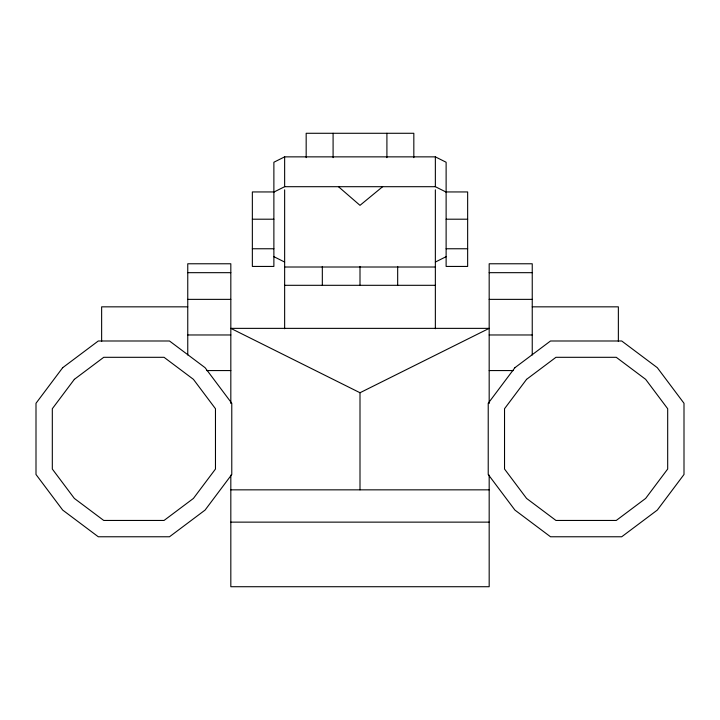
<?xml version="1.0" encoding="UTF-8"?>
<svg xmlns="http://www.w3.org/2000/svg" width="720" height="720" viewBox="0 0 720 720"><rect width="100%" height="100%" fill="white"/><g stroke="black" fill="none" stroke-linecap="round" stroke-linejoin="round"><path stroke-width="1.08" d="M382.644 186.696L360 205.344L338.472 186.696M446.121 191.943L467.649 191.943L467.649 266.436L446.121 266.436L446.121 162.243L435.357 156.861L284.643 156.861L273.879 162.243L273.879 266.436L252.351 266.436L252.351 191.943L273.879 191.943M273.879 192.078L284.643 186.696L435.357 186.696L446.121 192.078M435.357 262.053L446.121 256.671M360 392.742L489.177 328.365L230.823 328.365L360 392.742L360 489.843M252.351 219.204L273.879 219.204M446.121 219.204L467.649 219.204M252.351 248.76L273.879 248.76M446.121 248.76L467.649 248.76M284.643 267.012L435.357 267.012M187.758 272.673L230.823 272.673M489.177 272.673L532.242 272.673M284.643 285.309L435.357 285.309M187.758 299.367L230.823 299.367M489.177 299.367L532.242 299.367M187.758 306.837L101.637 306.837L101.637 341.505M532.242 306.837L618.363 306.837L618.363 341.505M187.758 334.971L230.823 334.971M489.177 334.971L532.242 334.971M206.532 370.566L230.823 370.566M489.177 370.566L513.468 370.566M230.823 489.843L489.177 489.843M230.823 522.135L489.177 522.135M273.879 256.671L284.643 262.053M532.242 354.987L532.242 263.772L489.177 263.772L489.177 403.497M489.177 475.101L489.177 586.719L230.823 586.719L230.823 475.101M435.357 156.861L435.357 186.696M435.357 189.837L435.357 328.734M413.829 157.653L413.829 133.281L306.171 133.281L306.171 157.653M397.674 266.436L397.674 285.309M386.91 133.281L386.91 157.653M360 266.436L360 285.309M333.09 133.281L333.09 157.653M322.326 266.436L322.326 285.309M284.643 156.861L284.643 186.696M284.643 189.837L284.643 328.734M230.823 403.497L230.823 263.772L187.758 263.772L187.758 354.987M62.694 367.686L36 403.281L36 474.48L62.694 510.075L98.289 536.769L169.488 536.769L205.083 510.075L231.777 474.48L231.777 403.281L205.083 367.686L169.488 340.992L98.289 340.992L62.694 367.686M74.349 379.341L52.317 408.726L52.317 469.035L74.349 498.42L103.734 520.452L164.052 520.452L193.428 498.42L215.469 469.035L215.469 408.726L193.428 379.341L164.052 357.309L103.734 357.309L74.349 379.341M514.917 367.686L488.223 403.281L488.223 474.48L514.917 510.075L550.512 536.769L621.711 536.769L657.306 510.075L684 474.48L684 403.281L657.306 367.686L621.711 340.992L550.512 340.992L514.917 367.686M526.572 379.341L504.531 408.726L504.531 469.035L526.572 498.42L555.948 520.452L616.266 520.452L645.651 498.42L667.683 469.035L667.683 408.726L645.651 379.341L616.266 357.309L555.948 357.309L526.572 379.341"/></g></svg>
